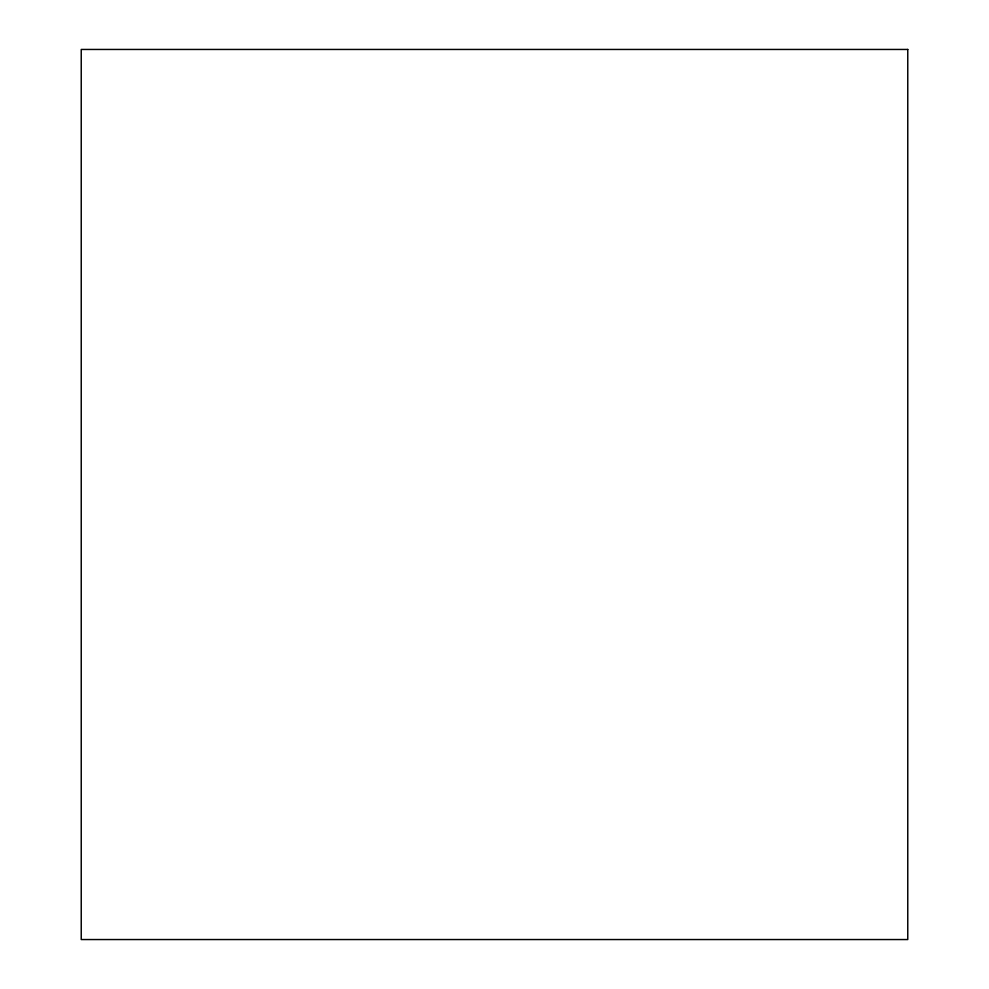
<?xml version="1.0" encoding="UTF-8"?>
<svg xmlns="http://www.w3.org/2000/svg" width="989" height="989" viewBox="0 0 989 989"><rect width="100%" height="100%" fill="white"/><g stroke="black" fill="none" stroke-linecap="round" stroke-linejoin="round"><path stroke-width="1.48" d="M907.766 49.45L81.234 49.45L81.234 939.55L907.766 939.55L907.766 49.45"/></g></svg>
